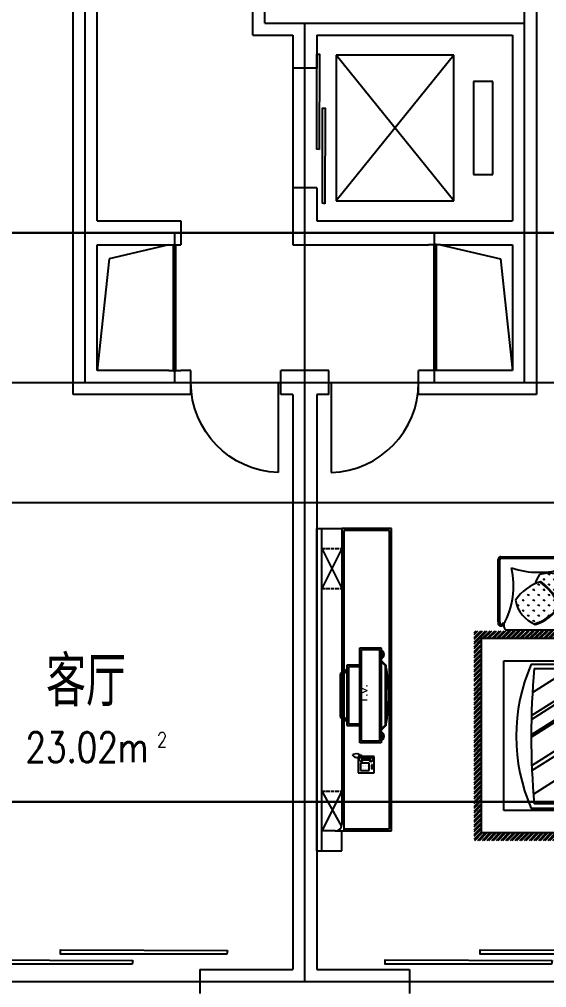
# Model space of a CAD drawing. Header units: millimetres. Extents: x 1488 to 36024, y 746 to 26342.
# Drawn here: x 15899 to 21178, y 8075 to 17773 of the extents above; entities that cross this region are included whole.
import ezdxf
from ezdxf.enums import TextEntityAlignment as Align

# ---------------------------------------------------------------- set-up
doc = ezdxf.new("R2010")
doc.units = ezdxf.units.MM
doc.linetypes.add('ACAD_ISO02W100', pattern=[15, 12, -3])
for name, color, linetype in [('123', 6, 'Continuous'), ('DOTE', 1, 'Continuous'), ('PUB_TEXT', 7, 'Continuous'), ('ROOF', 4, 'Continuous'), ('STAIR', 2, 'Continuous'), ('WALL', 255, 'Continuous'), ('WINDOW', 2, 'Continuous'), ('家具', 3, 'Continuous'), ('细线', 8, 'Continuous')]:
    doc.layers.add(name, color=color, linetype=linetype)
doc.styles.add('_HZTXT', font='txt.shx', dxfattribs={"width": 0.8, "bigfont": 'hztxt.shx'})
doc.styles.add('COMPLEX', font='COMPLEX')
doc.styles.add('DIM_FONT', font='SIMPLEX.shx', dxfattribs={"width": 0.8})
pattern_1 = [(90, (-52899.64, 941.17), (-51.92992, 51.92992), [13.77, -90.08984]), (45, (-52899.64, 941.17), (-51.92992, 51.92992), [13.77, -59.67]), (135, (-52899.64, 941.17), (-51.92992, -51.92992), [13.77, -59.67])]
pattern_2 = [(7e-15, (445.92, 55192.58), (51.92992, 51.92992), [13.77, -90.08984]), (315, (445.92, 55192.58), (51.92992, 51.92992), [13.77, -59.67]), (45, (445.92, 55192.58), (-51.92992, 51.92992), [13.77, -59.67])]

# ---------------------------------------------------------------- blocks, each defined once
blk = doc.blocks.new('M_A14NPV')
for points in [[(0.6323, 0.2261), (0.6292, 0.2078), (-0.1643, 0.2078), (-0.1643, 0.2286)], [(0.1799, 0.1784), (0.1767, 0.1601), (-0.6168, 0.1601), (-0.6167, 0.1808)]]:
    blk.add_lwpolyline(points, close=True)
blk = doc.blocks.new('A$C7324216F')
at = {"layer": '细线'}
h = blk.add_hatch(dxfattribs=at)
h.set_pattern_fill('GRASS', color=256, scale=100, style=0)
h.set_pattern_definition(pattern_1)
edge = h.paths.add_edge_path()
edge.add_ellipse((471.7, 2602.7), major_axis=(-321.3, 321.3), ratio=1, start_angle=181.44044, end_angle=191.55914, ccw=False)
edge.add_ellipse((922, 3004.5), major_axis=(-512.7, 512.7), ratio=1, start_angle=125.39549, end_angle=134.55781)
edge.add_ellipse((477.4, 2541.2), major_axis=(-511.1, 0.8), ratio=1, start_angle=149.2819, end_angle=186.74565)
edge.add_ellipse((752.7, 2274.3), major_axis=(-400.5, 0.2), ratio=1, start_angle=234.56309, end_angle=284.42405)
edge.add_ellipse((1042.1, 2427.2), major_axis=(321.3, 321.3), ratio=1, start_angle=103.86469, end_angle=116.67416)
edge.add_ellipse((789, 2158.7), major_axis=(317.1, 317.1), ratio=1, start_angle=61.78629, end_angle=68.42283, ccw=False)
edge.add_ellipse((301.1, 2101.2), major_axis=(604.5, 2.2), ratio=1, start_angle=24.33351, end_angle=53.42351, ccw=False)
h = blk.add_hatch(dxfattribs=at)
h.set_pattern_fill('GRASS', color=256, scale=100, style=0)
h.set_pattern_definition(pattern_1)
edge = h.paths.add_edge_path()
edge.add_ellipse((789, 2158.7), major_axis=(-448.4, 1), ratio=1, start_angle=286.91243, end_angle=326.93623, ccw=False)
edge.add_ellipse((301.1, 2101.2), major_axis=(-604.5, 1.3), ratio=1, start_angle=204.66755, end_angle=233.75754, ccw=False)
edge.add_ellipse((471.7, 2602.7), major_axis=(-454.4, 2.2), ratio=1, start_angle=106.98674, end_angle=146.83521, ccw=False)
edge.add_ellipse((733.3, 2465.4), major_axis=(-325.4, 0.5), ratio=1, start_angle=10.94011, end_angle=66.35484, ccw=False)
at = {"layer": '细线', "linetype": 'ByBlock'}
h = blk.add_hatch(dxfattribs=at)
h.set_pattern_fill('STEEL', color=256, scale=7, style=0)
h.set_pattern_definition([(45, (-150089.727, 10393.1), (-23.5103105, 23.5103105), []), (45, (-150089.727, 10409.725), (-23.5103105, 23.5103105), [])])
h.paths.add_polyline_path([(0, 2099), (1600, 2099), (1600, 0), (0, 0)])
h.paths.add_polyline_path([(74.8, 2024.2), (1525.2, 2024.2), (1525.2, 74.8), (74.8, 74.8)], flags=16)
at = {"layer": '细线'}
h = blk.add_hatch(dxfattribs=at)
h.set_pattern_fill('GRASS', color=256, scale=100, style=0)
h.set_pattern_definition(pattern_2)
edge = h.paths.add_edge_path()
edge.add_ellipse((1605.9, 1991.9), major_axis=(427.4, 427.4), ratio=1, start_angle=249.54532, end_angle=278.63531)
edge.add_ellipse((1663.4, 1504), major_axis=(317.1, 317.1), ratio=1, start_angle=331.78629, end_angle=371.81009)
edge.add_ellipse((1970.2, 1559.6), major_axis=(230.1, 230.1), ratio=1, start_angle=55.8571, end_angle=111.27184)
edge.add_ellipse((2107.5, 1821.2), major_axis=(-321.3, 321.3), ratio=1, start_angle=61.71067, end_angle=101.55914)
h = blk.add_hatch(dxfattribs=at)
h.set_pattern_fill('GRASS', color=256, scale=100, style=0)
h.set_pattern_definition(pattern_2)
edge = h.paths.add_edge_path()
edge.add_ellipse((2107.5, 1821.2), major_axis=(321.3, 321.3), ratio=1, start_angle=181.44044, end_angle=191.55914)
edge.add_ellipse((1605.9, 1991.9), major_axis=(427.4, 427.4), ratio=1, start_angle=249.54532, end_angle=278.63531)
edge.add_ellipse((1663.4, 1504), major_axis=(317.1, 317.1), ratio=1, start_angle=330.44754, end_angle=331.78629, ccw=False)
edge.add_ellipse((1663.4, 1504), major_axis=(317.1, 317.1), ratio=1, start_angle=331.78629, end_angle=338.42283)
edge.add_ellipse((1932, 1250.8), major_axis=(-321.3, 321.3), ratio=1, start_angle=283.86469, end_angle=296.67416, ccw=False)
edge.add_ellipse((1779, 1540.2), major_axis=(-283.2, 283.2), ratio=1, start_angle=189.53362, end_angle=239.39459, ccw=False)
edge.add_ellipse((2046, 1815.6), major_axis=(361.4, 361.4), ratio=1, start_angle=194.1928, end_angle=231.65655, ccw=False)
edge.add_ellipse((2509.2, 1371), major_axis=(512.7, 512.7), ratio=1, start_angle=125.39549, end_angle=134.55781, ccw=False)
at = {"layer": '家具', "linetype": 'ByBlock'}
for p, q in [((241.2, 2189.4), (241.2, 2813.6)), ((257.2, 2189.4), (257.2, 2813.6)), ((268.8, 2841.1), (1561.6, 2841.1)), ((268.8, 2825.1), (1561.6, 2825.1)), ((1572.2, 2813.6), (1572.2, 2189.4)), ((1588.2, 2813.6), (1588.2, 2189.4)), ((910.9, 2725.7), (912.8, 2131.2)), ((910.9, 2725.7), (912.8, 2131.2)), ((1709.9, 2720.8), (2260.7, 2720.8)), ((1709.9, 2170), (1709.9, 2720.8)), ((2260.7, 2720.8), (2260.7, 2170)), ((1720.9, 2709.8), (2249.7, 2709.8)), ((1720.9, 2181), (1720.9, 2709.8)), ((300.9, 2134.3), (300.9, 2175.3)), ((1524.7, 2134.8), (1524.5, 2179.3)), ((2260.7, 2170), (1709.9, 2170)), ((2249.7, 2181.1), (1720.9, 2181)), ((885.3, 2106.7), (328.4, 2106.7)), ((940.5, 2106.9), (1497.4, 2107.1)), ((1694.1, 2051.7), (2318.3, 2051.7)), ((1611.5, 1407.7), (1611.5, 1964.5)), ((1639, 1992.1), (1680.1, 1992.1)), ((1694.1, 2035.7), (2318.3, 2035.7)), ((2329.9, 2024.2), (2329.9, 151.5)), ((2345.9, 2024.2), (2345.9, 151.5)), ((2230.4, 1382.1), (1635.9, 1380.1)), ((1611.5, 1352.6), (1611.5, 819)), ((2224.6, 795.7), (1635.6, 795.7)), ((1611.5, 211.1), (1611.5, 771.3)), ((1675.2, 183.6), (1638.8, 183.6)), ((2318.3, 123.9), (1694.1, 123.9)), ((2318.3, 139.9), (1696, 139.9))]:
    blk.add_line(p, q, dxfattribs=at)
for centre, radius, start, end in [((268.8, 2813.6), 27.5, 90, 180), ((268.8, 2813.6), 11.5, 90, 180), ((1561.5, 2814.4), 10.7, 358.25011, 89.68984), ((1561.5, 2814.4), 26.7, 358.25011, 89.68984), ((-374.9, 2545.6), 770.6, 330.00575, 13.7203), ((646.3, 3554.2), 869.7, 251.73034, 287.70676), ((1170, 3556), 869.7, 252.66889, 288.64531), ((2197.8, 2554), 770.6, 166.65535, 210.36991), ((269.6, 2179.7), 30, 161.22225, 319.8068), ((276.1, 2184.9), 19.5, 166.68694, 355.2076), ((328.4, 2134.3), 27.5, 180, 270), ((885.5, 2134.3), 27.5, 270, 360), ((940.2, 2134.5), 27.5, 180.37565, 270.37565), ((1497.2, 2134.7), 27.5, 270.37565, 0.37565), ((1550.6, 2189.6), 21.7, 200.17385, 359.39176), ((1556.2, 2186.8), 32.3, 223.83316, 5.20229), ((1684.5, 2023.3), 30, 71.22225, 229.8068), ((2318.3, 2024.2), 27.5, 0, 90), ((1639, 1964.5), 27.5, 90, 180), ((2050.3, 2667.8), 770.6, 240.00575, 283.7203), ((1693.2, 2012.5), 23.3, 87.69694, 237.04823), ((2318.3, 2024.2), 11.5, 0, 90), ((3059, 1646.6), 869.7, 161.73034, 197.70676), ((1638.9, 1352.6), 27.5, 90, 180), ((1639, 1407.5), 27.5, 180, 270), ((3140.5, 1079.8), 958.9, 161.62548, 197.23273), ((1638.7, 823.1), 27.5, 180, 270), ((1638.9, 768.2), 27.5, 90, 180), ((3065.9, 543.1), 869.7, 163.00652, 198.98294), ((1639, 211.1), 27.5, 180, 270), ((2054.8, -487), 770.6, 75.82961, 119.54417), ((1701, 159), 35.8, 137.10093, 258.81854), ((1708.8, 166.9), 29.9, 125.81564, 244.33557), ((1696, 140.3), 0.4, 254.78942, 270)]:
    blk.add_arc(centre, radius, start, end, dxfattribs=at)
at = {"layer": '细线', "linetype": 'ByBlock'}
for p, q in [((1775.4, 2653.8), (1721.4, 2710.9)), ((1776, 2654.7), (2194.6, 2654.7)), ((1776, 2236.1), (1776, 2654.7)), ((2003.2, 2489.1), (2003.2, 2635.4)), ((1966.4, 2452.3), (1820.2, 2452.3)), ((2003.2, 2452.3), (1989.8, 2452.3)), ((2003.2, 2452.3), (2003.2, 2465.7)), ((2003.2, 2452.3), (2003.2, 2438.8)), ((2003.2, 2452.3), (2016.7, 2452.3)), ((2040.1, 2452.3), (2186.3, 2452.3)), ((2003.2, 2415.4), (2003.2, 2269.2)), ((1775.4, 2236.3), (1721.4, 2181.3)), ((2194.6, 2236.1), (1776, 2236.1))]:
    blk.add_line(p, q, dxfattribs=at)
at = {"layer": '细线'}
for p, q in [((74.8, 2024.2), (1525.2, 2024.2)), ((74.8, 74.8), (74.8, 2024.2)), ((1525.2, 2024.2), (1525.2, 74.8)), ((299.2, 1799.8), (1300.8, 1799.8)), ((299.2, 299.2), (299.2, 1799.8)), ((571.7, 1764.5), (986.9, 1764.5)), ((1300.8, 1799.8), (1300.8, 299.2)), ((584, 1479.6), (959.2, 1718.7)), ((601.4, 1719.7), (958.7, 1719.7)), ((573.5, 1209.8), (975.9, 1466.2)), ((574.5, 1249.6), (973.8, 1504.2)), ((571.7, 1056.5), (982.2, 1318.2)), ((571.7, 1032.1), (983, 1294.3)), ((577.2, 750.7), (986.8, 1011.8)), ((579.3, 699.1), (986.4, 958.6)), ((593.3, 463.8), (980.1, 710.4)), ((1300.8, 299.2), (299.2, 299.2)), ((986.9, 320.2), (571.7, 320.2)), ((958.7, 365.1), (601.4, 365.1)), ((1525.2, 74.8), (74.8, 74.8))]:
    blk.add_line(p, q, dxfattribs=at)
at = {"layer": '细线', "linetype": 'ByBlock'}
blk.add_circle((2003.2, 2452.3), 137.7, dxfattribs=at)
at = {"layer": '细线'}
for centre, major_axis, start_param, end_param in [((1042.1, 2427.2), (-321.3, 321.3), 0.241985, 0.465552), ((752.7, 2274.3), (400.5, 0.7), 0.949992, 1.82023), ((789, 2158.7), (448.4, 0.9), 1.838348, 2.560261), ((301.1, 2101.2), (-604.5, 1.1), 3.571837, 4.079553), ((669.6, 2590.5), (-0.26, 0.26), -1.42243, -0.515788), ((310.3, 2104.9), (604.5, 3.2), 0.416601, 0.928482), ((477.4, 2541.2), (511.1, 0.2), -0.537987, 0.115879), ((733.3, 2465.4), (325.4, 0), 3.330935, 4.333606), ((471.7, 2602.7), (-454.4, 2.2), 1.867196, 2.562683), ((479.1, 2597.2), (-454.4, 1.8), 1.874567, 2.575886), ((861.4, 2352.3), (0.26, 0.26), 4.928041, 5.919671), ((922, 3004.5), (-512.7, 512.7), 2.188564, 2.348477), ((613.2, 2163.4), (-0.26, 0.26), 1.977562, 2.655925), ((1970.2, 1559.6), (-230.1, 230.1), -0.595906, 0.406765), ((1663.4, 1504), (-317.1, 317.1), 4.196601, 4.918514), ((2230.3, 1042.4), (-0.1, 1809), 1.160115, 1.981395), ((-470.2, 1042.4), (0, 1626.2), 4.252228, 5.172523), ((8315.4, 1042.4), (0.3, 7743.7), 1.483256, 1.658403), ((-7184.1, 1042.4), (-0.1, 8170.9), 4.629394, 4.79536), ((1668.1, 1679.8), (-0.26, 0.26), 0.406765, 1.085129), ((2101.9, 1813.8), (321.3, 321.3), 2.655925, 3.357244), ((2107.5, 1821.2), (-321.3, 321.3), 1.077054, 1.772541), ((1932, 1250.8), (-321.3, 321.3), -1.328812, -1.105244), ((1605.9, 1991.9), (-427.4, 427.4), 2.784591, 3.292307), ((1609.6, 1982.6), (427.4, 427.4), 4.348875, 4.860755), ((2095.3, 1623.3), (-0.26, 0.26), 3.289959, 4.196601), ((1779, 1540.2), (-283.2, 283.2), 3.307986, 4.178224), ((2509.2, 1371), (512.7, 512.7), 2.188564, 2.348477), ((2046, 1815.6), (361.4, 361.4), 3.389304, 4.04317), ((1857, 1431.5), (-0.26, 0.26), 1.786448, 2.778078)]:
    blk.add_ellipse(centre, major_axis=major_axis, ratio=1, start_param=start_param, end_param=end_param, dxfattribs=at)
blk = doc.blocks.new('M_A13ZTG')
for p, q in [((-0.5018, 0.2083), (0.4982, 0.2083)), ((-0.5018, 0.2083), (-0.5018, 0.1896)), ((-0.5018, 0.1896), (0.4982, 0.1896)), ((0.4982, 0.2083), (0.4982, 0.1896))]:
    blk.add_line(p, q)
blk = doc.blocks.new('RECTANG')
for p, q in [((1, 1), (0, 1)), ((0, 1), (0, 0)), ((1, 0), (1, 1)), ((0, 0), (1, 0))]:
    blk.add_line(p, q)
blk = doc.blocks.new('A$C2F256B61')
at = {"layer": '123'}
for p, q in [((448, 1100.6), (448, 2016.5)), ((448, 2016.5), (629.5, 2016.5)), ((629.5, 2016.5), (629.5, 1100.7)), ((318.4, 1843.6), (318.4, 1274.4)), ((431, 1843.6), (318.4, 1843.6)), ((646.9, 1892.6), (683.6, 1857.2)), ((683.6, 1857.2), (683.6, 1259.4)), ((692.2, 1860.9), (692.2, 1255.7)), ((235, 1774.6), (235, 1341.4)), ((301.4, 1796.3), (252.3, 1765.1)), ((252.3, 1765.1), (252.3, 1350.9)), ((252.3, 1350.9), (302.8, 1318.7)), ((318.4, 1274.4), (431, 1274.4)), ((683.6, 1259.4), (647, 1224.1)), ((629.5, 1100.7), (448, 1100.6)), ((371.2, 959.9), (367.2, 971.8)), ((379.1, 963.9), (375.1, 975.8)), ((387, 967.8), (383.1, 979.7)), ((394.9, 967.8), (391, 979.7)), ((402.9, 967.8), (398.9, 979.7)), ((410.8, 967.8), (406.8, 979.7)), ((418.7, 963.9), (414.7, 975.8)), ((426.6, 959.9), (422.7, 971.8)), ((365.5, 950.6), (361.6, 962.5)), ((375.1, 940.1), (371.2, 952)), ((383.1, 936.2), (379.1, 948)), ((391, 932.2), (387, 944.1)), ((398.9, 928.2), (394.9, 940.1)), ((425.4, 925.1), (402.9, 932.2)), ((434.5, 956), (430.6, 967.8)), ((442.5, 952), (438.5, 963.9)), ((543.8, 927.9), (444.8, 927.9)), ((543.8, 908.1), (444.8, 908.1)), ((450.4, 948), (446.4, 959.9)), ((454.6, 860.3), (454.6, 860.3)), ((454.6, 841.8), (454.6, 841.8)), ((454.6, 823.2), (454.6, 823.2)), ((473.1, 860.3), (473.1, 860.3)), ((473.1, 841.8), (473.1, 841.8)), ((473.1, 823.2), (473.1, 823.2)), ((491.7, 860.3), (491.7, 860.3)), ((491.7, 841.8), (491.7, 841.8)), ((491.7, 823.2), (491.7, 823.2)), ((510.3, 860.3), (510.3, 860.3)), ((510.3, 841.8), (510.3, 841.8)), ((510.3, 823.2), (510.3, 823.2))]:
    blk.add_line(p, q, dxfattribs=at)
for centre, radius, start, end in [((628.3, 1967.7), 38.1, 300.04851, 60.76016), ((630, 1148.5), 36.4, 298.56355, 62.89821), ((444.8, 918), 20.8, 28.49146, 331.50854), ((543.8, 918), 20.8, 208.49146, 151.50854)]:
    blk.add_arc(centre, radius, start, end, dxfattribs=at)
at = {"layer": '家具', "color": 7}
for p, q in [((0, 0), (0, 3230)), ((0, 3230), (50, 3230)), ((50, 0), (50, 3230)), ((50, 3230), (250, 3230)), ((250, 0), (250, 200)), ((0, 0), (50, 0)), ((50, 0), (250, 0))]:
    blk.add_line(p, q, dxfattribs=at)
at = {"layer": '家具', "color": 7, "ltscale": 10}
for p, q in [((250, 3230), (250, 265)), ((750, 3230), (250, 3230)), ((270, 3210), (270, 200)), ((730, 3210), (270, 3210)), ((730, 220), (730, 3210)), ((750, 200), (750, 3230)), ((50, 3030), (250, 2630)), ((250, 3030), (50, 2630)), ((50, 600), (246.2, 243.2)), ((250, 600), (50, 200)), ((185, 200), (50, 200)), ((185, 200), (750, 200)), ((270, 220), (730, 220))]:
    blk.add_line(p, q, dxfattribs=at)
at = {"layer": '家具', "color": 7, "linetype": 'ACAD_ISO02W100', "ltscale": 3}
for p, q in [((50, 3030), (250, 3030)), ((50, 2630), (250, 2630)), ((50, 600), (250, 600))]:
    blk.add_line(p, q, dxfattribs=at)
at = {"layer": '家具'}
for p, q in [((430.7, 1083.4), (430.7, 2033.8)), ((430.7, 2033.8), (646.7, 2033.8)), ((646.7, 2033.8), (646.7, 1083.4)), ((301.2, 1860.8), (301.2, 1257.2)), ((431, 1860.8), (301.2, 1860.8)), ((648.4, 1903), (692.2, 1860.9)), ((301.2, 1816.7), (235, 1774.6)), ((235, 1341.4), (301.2, 1299.3)), ((301.2, 1257.2), (431, 1257.2)), ((692.2, 1255.7), (648.4, 1213.5)), ((646.7, 1083.4), (430.7, 1083.4))]:
    blk.add_line(p, q, dxfattribs=at)
for centre, radius, start, end in [((628.3, 1967.7), 46.7, 295.50257, 64.49743), ((-1176.5, 1559), 1893.9, 350.76953, 9.23047), ((630, 1148.5), 45.1, 294.16203, 65.83797)]:
    blk.add_arc(centre, radius, start, end, dxfattribs=at)
at = {"layer": '家具', "color": 7, "ltscale": 10}
blk.add_arc((185, 265), 65, 270, 360, dxfattribs=at)
at = {"layer": '123', "rotation": 270}
for p, xscale, yscale, zscale in [((439.1, 878.9), 74.25, 86.625, 74.25), ((547.4, 863.4), 40.21875, 9.28125, 40.21875)]:
    blk.add_blockref('RECTANG', p, dxfattribs=dict(at, xscale=xscale, yscale=yscale, zscale=zscale))
at = {"layer": '家具', "xscale": 162.4645836, "yscale": 160.4606454000004, "zscale": 162.4645836, "rotation": 270}
blk.add_blockref('RECTANG', (414.3, 946.1), dxfattribs=at)
at = {"style": 'DIM_FONT', "text_generation_flag": 2, "width": 0.8, "flags": 9}
for tag in ['YSIZE', 'XSIZE']:
    blk.add_attdef(tag, (0, 1615), '', height=0.5, rotation=180, dxfattribs=at)
at = {"layer": '123', "style": 'COMPLEX', "text_generation_flag": 6, "width": 1.227223}
blk.add_text('T.V.', height=60.02, rotation=90, dxfattribs=at).set_placement((505.4, 1670.2), (505.4, 1487.8), align=Align.FIT)
blk = doc.blocks.new('A$C2C4D5A1F')
at = {"layer": 'ROOF'}
blk.add_blockref('A$C2F256B61', (0, 0), dxfattribs=at)
blk = doc.blocks.new('M_A2ZXL')
blk.add_line((-0.472, 0), (-0.472, -1))
blk.add_arc((-0.5, 0), 1, 271.6231, 360)

msp = doc.modelspace()

# ---------------------------------------------------------------- linework, layer by layer
for p, q in [((18636.4, 17285.5), (18636.4, 16085.5)), ((17396.4, 15515.5), (16796.9, 15375.7)), ((20116.4, 15515.5), (20715.9, 15375.7)), ((16796.9, 15375.7), (16676.4, 14255.5)), ((20715.9, 15375.7), (20836.4, 14255.5))]:
    msp.add_line(p, q)
at = {"layer": 'DOTE'}
for p, q in [((18356.4, 17735.5), (18356.4, 22735.5)), ((20956.4, 14135.5), (20956.4, 22735.5)), ((16556.4, 14135.5), (16556.4, 20835.5)), ((18356.4, 17735.5), (20956.4, 17735.5)), ((18756.4, 8135.5), (18756.4, 17735.5)), ((18756.4, 8135.5), (18756.4, 17735.5)), ((18756.4, 8135.5), (18756.4, 17735.5)), ((18756.4, 8135.5), (18756.4, 17735.5)), ((18756.4, 8135.5), (18756.4, 17735.5)), ((18756.4, 8135.5), (18756.4, 17735.5)), ((18756.4, 8135.5), (18756.4, 17735.5)), ((18756.4, 8135.5), (18756.4, 17735.5)), ((18756.4, 8135.5), (18756.4, 17735.5)), ((18756.4, 8135.5), (18756.4, 17735.5)), ((18756.4, 8135.5), (18756.4, 17735.5)), ((18756.4, 8135.5), (18756.4, 17735.5)), ((18756.4, 8135.5), (18756.4, 17735.5)), ((18756.4, 8135.5), (18756.4, 17735.5)), ((18756.4, 8135.5), (18756.4, 17735.5)), ((18756.4, 8135.5), (18756.4, 17735.5)), ((18756.4, 8135.5), (18756.4, 17735.5)), ((18756.4, 8135.5), (18756.4, 17735.5)), ((18756.4, 8135.5), (18756.4, 17735.5)), ((18756.4, 8135.5), (18756.4, 17735.5)), ((18756.4, 8135.5), (18756.4, 17735.5)), ((18756.4, 8135.5), (18756.4, 17735.5)), ((18756.4, 8135.5), (18756.4, 17735.5)), ((18756.4, 8135.5), (18756.4, 17735.5)), ((18756.4, 8135.5), (18756.4, 17735.5)), ((18756.4, 8135.5), (18756.4, 17735.5)), ((18756.4, 8135.5), (18756.4, 17735.5)), ((18756.4, 8135.5), (18756.4, 17735.5)), ((18756.4, 8135.5), (18756.4, 17735.5)), ((18756.4, 8135.5), (18756.4, 17735.5)), ((18756.4, 8135.5), (18756.4, 17735.5)), ((18756.4, 8135.5), (18756.4, 17735.5)), ((18756.4, 8135.5), (18756.4, 17735.5)), ((18756.4, 8135.5), (18756.4, 17735.5)), ((9833.4, 15635.5), (25956.4, 15635.5)), ((27679.4, 15635.5), (11556.4, 15635.5)), ((17456.4, 14135.5), (17456.4, 15635.5)), ((20056.4, 14135.5), (20056.4, 15635.5)), ((11556.4, 14135.5), (25956.4, 14135.5)), ((11556.4, 12935.5), (25956.4, 12935.5)), ((7472.4, 9935.5), (25956.4, 9935.5)), ((30040.5, 9935.5), (11556.4, 9935.5)), ((11556.4, 8135.5), (25956.4, 8135.5))]:
    msp.add_line(p, q, dxfattribs=at)
at = {"layer": 'STAIR'}
for p, q in [((20248.4, 17415.5), (19072.4, 15955.5)), ((20248.4, 15955.5), (19072.4, 17415.5)), ((20248.4, 17415.5), (19072.4, 17415.5)), ((19072.4, 17415.5), (19072.4, 15955.5)), ((20248.4, 15955.5), (20248.4, 17415.5)), ((20640.4, 17150.5), (20444.4, 17150.5)), ((20444.4, 17150.5), (20444.4, 16220.5)), ((20640.4, 16220.5), (20640.4, 17150.5)), ((20444.4, 16220.5), (20640.4, 16220.5)), ((19072.4, 15955.5), (20248.4, 15955.5))]:
    msp.add_line(p, q, dxfattribs=at)
at = {"layer": 'WALL'}
for p, q in [((16676.4, 15755.5), (16676.4, 20835.5)), ((16436.4, 15515.5), (16436.4, 18395.5)), ((21076.4, 18275.5), (21076.4, 14015.5)), ((18236.4, 17615.5), (18236.4, 17975.5)), ((18236.4, 17615.5), (18636.4, 17615.5)), ((18636.4, 17615.5), (18636.4, 17285.5)), ((18876.4, 17615.5), (20836.4, 17615.5)), ((18876.4, 17615.5), (18876.4, 17285.5)), ((20836.4, 17615.5), (20836.4, 15755.5)), ((18876.4, 17285.5), (18636.4, 17285.5)), ((18636.4, 16085.5), (18636.4, 15515.5)), ((18876.4, 16085.5), (18636.4, 16085.5)), ((18876.4, 16085.5), (18876.4, 15755.5)), ((16676.4, 15755.5), (17516.4, 15755.5)), ((17516.4, 15755.5), (17516.4, 15515.5)), ((18876.4, 15755.5), (20836.4, 15755.5)), ((16436.4, 14015.5), (16436.4, 15515.5)), ((16676.4, 14255.5), (16676.4, 15515.5)), ((16676.4, 15515.5), (17396.4, 15515.5)), ((17396.4, 15515.5), (17516.4, 15515.5)), ((18636.4, 15515.5), (19996.4, 15515.5)), ((20116.4, 15515.5), (19996.4, 15515.5)), ((20116.4, 15515.5), (20836.4, 15515.5)), ((20836.4, 15515.5), (20836.4, 14255.5)), ((17396.4, 14255.5), (16676.4, 14255.5)), ((17396.4, 14255.5), (17516.4, 14255.5)), ((17616.4, 14255.5), (17516.4, 14255.5)), ((17616.4, 14015.5), (17616.4, 14255.5)), ((18516.4, 14015.5), (18516.4, 14255.5)), ((18636.4, 14255.5), (18516.4, 14255.5)), ((18996.4, 14255.5), (18636.4, 14255.5)), ((18996.4, 14015.5), (18996.4, 14255.5)), ((19896.4, 14015.5), (19896.4, 14255.5)), ((19996.4, 14255.5), (19896.4, 14255.5)), ((20116.4, 14255.5), (19996.4, 14255.5)), ((20836.4, 14255.5), (20116.4, 14255.5)), ((17616.4, 14015.5), (16436.4, 14015.5)), ((18636.4, 14015.5), (18516.4, 14015.5)), ((18636.4, 14015.5), (18636.4, 8255.5)), ((18876.4, 14015.5), (18876.4, 8255.5)), ((18996.4, 14015.5), (18876.4, 14015.5)), ((21076.4, 14015.5), (19896.4, 14015.5)), ((17706.4, 8255.5), (17706.4, 8015.5)), ((17706.4, 8255.5), (18636.4, 8255.5)), ((18876.4, 8255.5), (19806.4, 8255.5)), ((19806.4, 8255.5), (19806.4, 8015.5))]:
    msp.add_line(p, q, dxfattribs=at)

# ---------------------------------------------------------------- block references
for name, p in [('A$C2C4D5A1F', (18876.4, 9444.5)), ('A$C7324216F', (20452.1, 9550.3))]:
    msp.add_blockref(name, p)
at = {"layer": 'WINDOW'}
for name, p, xscale, yscale, zscale, rotation in [('M_A14NPV', (18685.4, 16685.5), 1200, 1200, 1200, 270), ('M_A13ZTG', (19809.2, 14885.5), 1260, 1260, 1260, 270), ('M_A13ZTG', (17703.9, 14885.5), 1260, 1260, 1260, 90), ('M_A2ZXL', (18066.4, 14135.5), 900, -900, 900, 180)]:
    msp.add_blockref(name, p, dxfattribs=dict(at, xscale=xscale, yscale=yscale, zscale=zscale, rotation=rotation))
for name, p, xscale, yscale, zscale in [('M_A2ZXL', (19446.4, 14135.5), 900, 900, 900), ('M_A14NPV', (16656.4, 7973.1), 2100, 2100, 2100), ('M_A14NPV', (20856.4, 7973.1), 2100, 2100, 2100)]:
    msp.add_blockref(name, p, dxfattribs=dict(at, xscale=xscale, yscale=yscale, zscale=zscale))

# ---------------------------------------------------------------- texts
at = {"layer": 'PUB_TEXT', "width": 0.8}
for s, height, style, p in [('客厅', 500, '_HZTXT', (16166.4, 10892.8)), (' 2', 150, 'DIM_FONT', (17193.7, 10482.5))]:
    msp.add_text(s, height=height, dxfattribs=dict(at, style=style)).set_placement(p)
at = {"layer": 'PUB_TEXT', "style": 'DIM_FONT', "width": 0.8}
msp.add_text('23.02m', height=300, dxfattribs=at).set_placement((17193.7, 10482.5), align=Align.MIDDLE_RIGHT)

doc.saveas('drawing.dxf')
